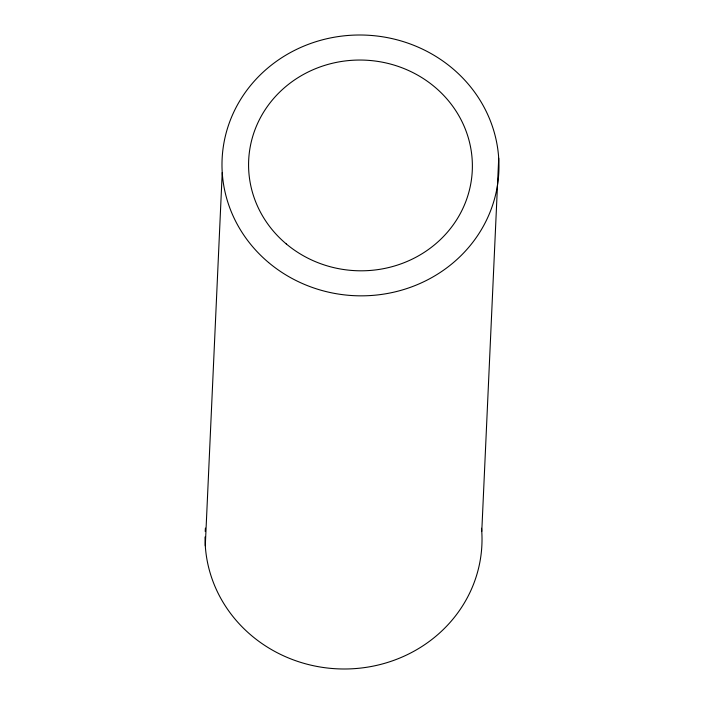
<?xml version="1.0" encoding="UTF-8"?>
<svg xmlns="http://www.w3.org/2000/svg" width="704" height="704" viewBox="0 0 704 704"><rect width="100%" height="100%" fill="white"/><g stroke="black" fill="none" stroke-linecap="round" stroke-linejoin="round"><path stroke-width="1.06" d="M205.286 545.714L222.226 172.568M481.774 531.432L498.714 158.286M481.527 528.264A138.512 130.407 2.6 0 1 348.894 668.923A138.512 130.407 2.6 0 1 205.04 536.941M205.198 531.414A138.512 130.407 2.6 0 1 205.418 528.106M268.62 262.557A138.512 130.407 2.6 0 0 496.162 192.236A138.512 130.407 2.6 0 0 316.633 41.483A138.512 130.407 2.6 0 0 268.62 262.557M286.255 243.91A111.918 105.371 2.6 0 0 470.114 187.088A111.918 105.371 2.6 0 0 325.054 65.278A111.918 105.371 2.6 0 0 286.255 243.91"/></g></svg>
